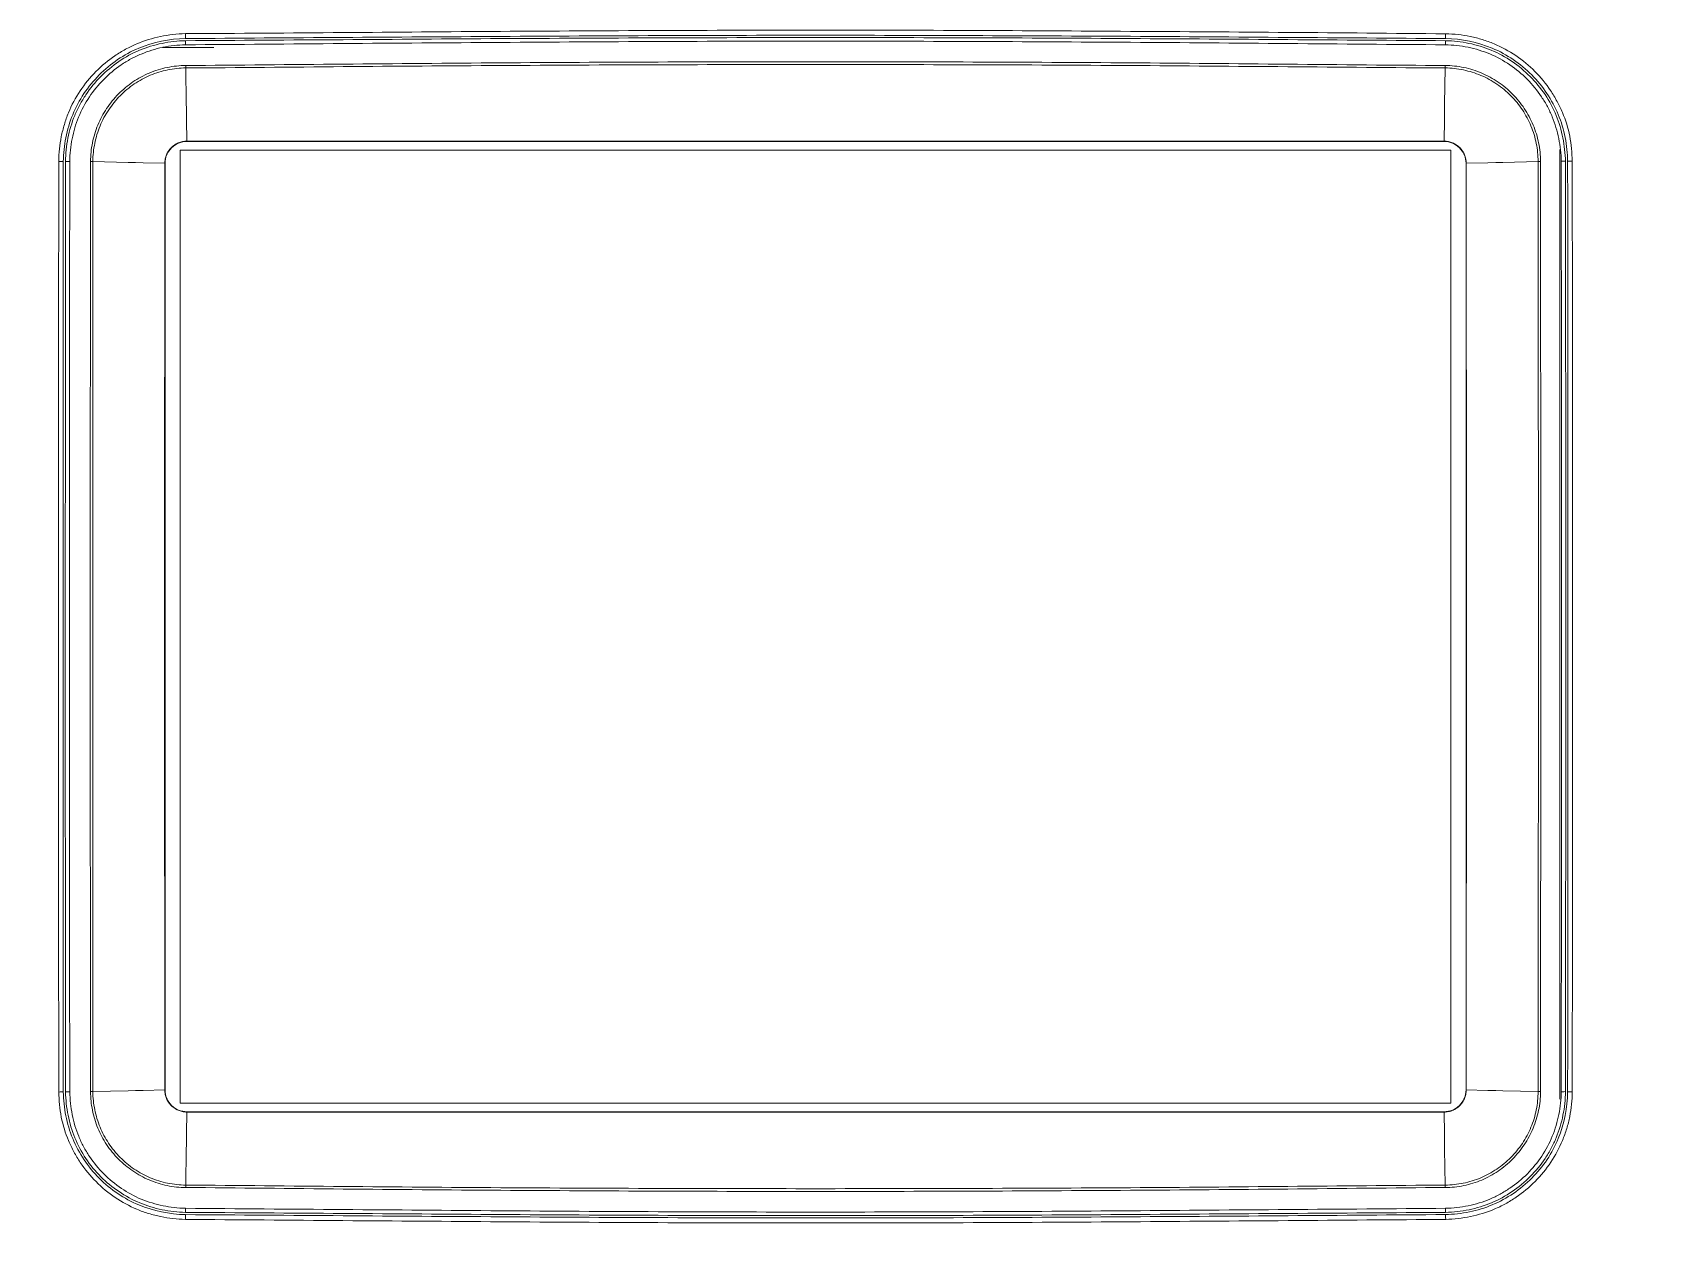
# Model space of a CAD drawing. Header units: millimetres. Extents: x -559267 to 14075, y 0 to 209897.
# Drawn here: x 1981.51 to 2029.46, y 154.78 to 190.32 of the extents above; entities that cross this region are included whole.
import ezdxf

# ---------------------------------------------------------------- set-up
doc = ezdxf.new("R2010")
doc.units = ezdxf.units.MM
doc.set_wipeout_variables(frame=1)
doc.layers.add('Модули', color=7, linetype='Continuous')

# ---------------------------------------------------------------- blocks, each defined once
blk = doc.blocks.new('*U87')
at = {"color": 0, "lineweight": 0}
blk.add_wipeout([(0, 60.75), (210.6, 60.43), (210.6, -60.75), (0, -60.75)], dxfattribs=at)
at = {"layer": 'Модули', "lineweight": 18, "ltscale": 0.1}
for p, q in [((65.34, 35.44), (68.47, 35.44)), ((66.76, 34.18), (66.79, 31.98)), ((143.83, 34.18), (143.8, 31.97)), ((66.79, 31.98), (66.8, 31.72)), ((66.81, 31.03), (66.8, 31.72)), ((143.79, 31.03), (143.8, 31.72)), ((143.8, 31.97), (143.8, 31.72)), ((66.81, 31.03), (66.82, 29.7)), ((143.79, 31.03), (143.77, 29.7)), ((66.42, 29.16), (144.18, 29.16)), ((66.42, -29.16), (66.42, 29.16)), ((66.82, 29.7), (66.83, 29.7)), ((66.83, 29.68), (66.83, 29.7)), ((66.83, 29.68), (143.77, 29.68)), ((143.77, 29.68), (143.77, 29.7)), ((143.77, 29.7), (143.77, 29.7)), ((144.18, 29.16), (144.18, -29.16)), ((150.86, 29.19), (150.86, -28.91)), ((61.07, 28.45), (63.24, 28.4)), ((63.24, 28.4), (63.67, 28.39)), ((63.67, 28.39), (64.15, 28.38)), ((64.15, 28.38), (65.47, 28.35)), ((65.48, 28.35), (65.47, 28.35)), ((65.49, 28.35), (65.48, 28.35)), ((65.49, -28.35), (65.49, 28.35)), ((145.11, 28.35), (145.11, -28.35)), ((145.11, 28.35), (145.12, 28.35)), ((146.45, 28.38), (145.12, 28.35)), ((145.12, 28.35), (145.12, 28.35)), ((146.93, 28.39), (146.45, 28.38)), ((147.36, 28.4), (146.93, 28.39)), ((149.52, 28.45), (147.36, 28.4)), ((63.24, -28.4), (61.07, -28.45)), ((63.67, -28.39), (63.24, -28.4)), ((63.67, -28.39), (64.15, -28.38)), ((65.47, -28.35), (64.15, -28.38)), ((65.47, -28.35), (65.48, -28.35)), ((65.49, -28.35), (65.48, -28.35)), ((145.11, -28.35), (145.12, -28.35)), ((145.12, -28.35), (146.45, -28.38)), ((145.12, -28.35), (145.12, -28.35)), ((146.93, -28.39), (146.45, -28.38)), ((146.93, -28.39), (147.36, -28.4)), ((147.36, -28.4), (149.52, -28.45)), ((144.18, -29.16), (66.42, -29.16)), ((66.82, -29.7), (66.8, -31.03)), ((66.83, -29.7), (66.82, -29.7)), ((66.83, -29.68), (66.83, -29.7)), ((143.77, -29.68), (66.83, -29.68)), ((143.77, -29.68), (143.77, -29.7)), ((143.77, -29.7), (143.79, -31.03)), ((143.77, -29.7), (143.77, -29.7)), ((66.8, -31.03), (66.8, -31.7)), ((143.8, -31.69), (143.79, -31.03)), ((66.79, -31.97), (66.76, -34.17)), ((66.8, -31.7), (66.79, -31.97)), ((143.8, -31.69), (143.8, -31.97)), ((143.8, -31.97), (143.84, -34.17))]:
    blk.add_line(p, q, dxfattribs=at)
for points, knots in [([(58.98, 28.47), (58.99, 28.98), (59.04, 29.48), (59.19, 30.23), (59.25, 30.47), (59.4, 30.96), (59.48, 31.2), (59.77, 31.91), (60.01, 32.35), (60.57, 33.2), (60.9, 33.6), (61.61, 34.32), (62, 34.64), (62.63, 35.07), (62.85, 35.2), (63.3, 35.45), (63.52, 35.56), (64.22, 35.85), (64.71, 36), (65.71, 36.21), (66.22, 36.26), (66.73, 36.28)], [0, 0, 0, 0, 0.125, 0.125, 0.1875, 0.1875, 0.25, 0.25, 0.375, 0.375, 0.5, 0.5, 0.625, 0.625, 0.6875, 0.6875, 0.75, 0.75, 0.875, 0.875, 1, 1, 1, 1]), ([(66.73, 36.28), (69.94, 36.3), (73.16, 36.32), (79.58, 36.37), (82.8, 36.4), (92.44, 36.46), (98.87, 36.49), (111.72, 36.5), (118.15, 36.46), (127.79, 36.4), (131.01, 36.38), (137.44, 36.33), (140.65, 36.3), (143.86, 36.27)], [0, 0, 0, 0, 0.125, 0.125, 0.25, 0.25, 0.5, 0.5, 0.75, 0.75, 0.875, 0.875, 1, 1, 1, 1]), ([(66.73, 36.28), (66.73, 36.27), (66.73, 36.23), (66.73, 36.13), (66.74, 36.05), (66.74, 35.98)], [0, 0, 0, 0, 0.5, 0.5, 1, 1, 1, 1]), ([(143.86, 35.98), (140.64, 36), (137.43, 36.03), (131, 36.07), (127.79, 36.1), (118.15, 36.15), (111.72, 36.18), (98.87, 36.18), (92.44, 36.15), (82.8, 36.09), (79.59, 36.07), (73.16, 36.03), (69.95, 36), (66.74, 35.98)], [0, 0, 0, 0, 0.125, 0.125, 0.25, 0.25, 0.5, 0.5, 0.75, 0.75, 0.875, 0.875, 1, 1, 1, 1]), ([(143.86, 36.27), (144.38, 36.26), (144.88, 36.21), (145.62, 36.05), (145.87, 35.99), (146.35, 35.84), (146.59, 35.76), (147.3, 35.46), (147.74, 35.22), (148.58, 34.65), (148.97, 34.32), (149.69, 33.61), (150.01, 33.22), (150.43, 32.58), (150.56, 32.36), (150.81, 31.91), (150.91, 31.69), (151.21, 30.99), (151.36, 30.51), (151.56, 29.5), (151.6, 28.99), (151.61, 28.48)], [0, 0, 0, 0, 0.125, 0.125, 0.1875, 0.1875, 0.25, 0.25, 0.375, 0.375, 0.5, 0.5, 0.625, 0.625, 0.6875, 0.6875, 0.75, 0.75, 0.875, 0.875, 1, 1, 1, 1]), ([(143.86, 36.27), (143.86, 36.27), (143.86, 36.23), (143.86, 36.13), (143.86, 36.05), (143.86, 35.98)], [0, 0, 0, 0, 0.5, 0.5, 1, 1, 1, 1]), ([(66.74, 35.98), (65.76, 35.96), (64.78, 35.77), (62.97, 35.01), (62.15, 34.45), (60.76, 33.05), (60.21, 32.22), (59.65, 30.87), (59.51, 30.39), (59.32, 29.43), (59.27, 28.95), (59.26, 28.46)], [0, 0, 0, 0, 0.25, 0.25, 0.5, 0.5, 0.75, 0.75, 0.875, 0.875, 1, 1, 1, 1]), ([(59.4, 28.45), (59.4, 28.94), (59.45, 29.42), (59.64, 30.37), (59.78, 30.83), (60.05, 31.49), (60.15, 31.71), (60.38, 32.13), (60.51, 32.34), (60.91, 32.94), (61.21, 33.31), (61.89, 33.99), (62.26, 34.3), (63.06, 34.85), (63.49, 35.08), (64.37, 35.45), (64.83, 35.59), (65.78, 35.78), (66.26, 35.84), (66.74, 35.85)], [0, 0, 0, 0, 0.125, 0.125, 0.25, 0.25, 0.3125, 0.3125, 0.375, 0.375, 0.5, 0.5, 0.625, 0.625, 0.75, 0.75, 0.875, 0.875, 1, 1, 1, 1]), ([(59.66, 28.46), (59.66, 28.93), (59.71, 29.39), (59.85, 30.07), (59.9, 30.3), (60.03, 30.74), (60.11, 30.96), (60.38, 31.61), (60.6, 32.02), (61.11, 32.79), (61.41, 33.15), (62.06, 33.81), (62.41, 34.11), (62.99, 34.5), (63.19, 34.62), (63.6, 34.84), (63.81, 34.94), (64.45, 35.21), (64.89, 35.35), (65.81, 35.54), (66.27, 35.59), (66.74, 35.6)], [0, 0, 0, 0, 0.125, 0.125, 0.1875, 0.1875, 0.25, 0.25, 0.375, 0.375, 0.5, 0.5, 0.625, 0.625, 0.6875, 0.6875, 0.75, 0.75, 0.875, 0.875, 1, 1, 1, 1]), ([(66.74, 35.85), (69.95, 35.87), (73.17, 35.89), (79.59, 35.93), (82.8, 35.96), (92.44, 36.01), (98.87, 36.04), (111.72, 36.04), (118.15, 36.02), (127.79, 35.96), (131, 35.94), (137.43, 35.89), (140.64, 35.87), (143.85, 35.85)], [0, 0, 0, 0, 0.125, 0.125, 0.25, 0.25, 0.5, 0.5, 0.75, 0.75, 0.875, 0.875, 1, 1, 1, 1]), ([(66.74, 35.6), (66.74, 35.6), (66.74, 35.63), (66.74, 35.72), (66.74, 35.78), (66.74, 35.85)], [0, 0, 0, 0, 0.5, 0.5, 1, 1, 1, 1]), ([(66.74, 35.6), (69.95, 35.62), (73.16, 35.65), (79.59, 35.7), (82.8, 35.72), (92.44, 35.79), (98.87, 35.82), (111.72, 35.82), (118.15, 35.79), (127.79, 35.73), (131, 35.7), (137.43, 35.65), (140.64, 35.62), (143.85, 35.6)], [0, 0, 0, 0, 0.125, 0.125, 0.25, 0.25, 0.5, 0.5, 0.75, 0.75, 0.875, 0.875, 1, 1, 1, 1]), ([(143.85, 35.85), (144.34, 35.84), (144.82, 35.78), (145.76, 35.59), (146.22, 35.45), (147.1, 35.08), (147.53, 34.85), (148.33, 34.31), (148.69, 34), (149.37, 33.32), (149.68, 32.95), (150.22, 32.15), (150.45, 31.72), (150.81, 30.84), (150.95, 30.37), (151.13, 29.43), (151.18, 28.95), (151.2, 28.47)], [0, 0, 0, 0, 0.125, 0.125, 0.25, 0.25, 0.375, 0.375, 0.5, 0.5, 0.625, 0.625, 0.75, 0.75, 0.875, 0.875, 1, 1, 1, 1]), ([(143.85, 35.6), (143.85, 35.6), (143.85, 35.63), (143.85, 35.72), (143.85, 35.78), (143.85, 35.85)], [0, 0, 0, 0, 0.5, 0.5, 1, 1, 1, 1]), ([(143.85, 35.6), (144.32, 35.59), (144.78, 35.54), (145.46, 35.4), (145.69, 35.34), (146.13, 35.2), (146.35, 35.13), (147, 34.86), (147.4, 34.63), (148.17, 34.12), (148.53, 33.82), (149.18, 33.16), (149.48, 32.8), (149.86, 32.22), (149.99, 32.02), (150.2, 31.61), (150.3, 31.4), (150.56, 30.76), (150.69, 30.32), (150.88, 29.4), (150.93, 28.94), (150.94, 28.47)], [0, 0, 0, 0, 0.125, 0.125, 0.1875, 0.1875, 0.25, 0.25, 0.375, 0.375, 0.5, 0.5, 0.625, 0.625, 0.6875, 0.6875, 0.75, 0.75, 0.875, 0.875, 1, 1, 1, 1]), ([(151.33, 28.47), (151.32, 28.96), (151.28, 29.44), (151.09, 30.41), (150.94, 30.88), (150.38, 32.23), (149.83, 33.06), (148.44, 34.45), (147.62, 35.01), (145.81, 35.77), (144.84, 35.96), (143.86, 35.98)], [0, 0, 0, 0, 0.125, 0.125, 0.25, 0.25, 0.5, 0.5, 0.75, 0.75, 1, 1, 1, 1]), ([(60.93, 28.45), (60.93, 28.84), (60.97, 29.22), (61.12, 29.97), (61.23, 30.34), (61.52, 31.04), (61.7, 31.38), (62.13, 32.02), (62.37, 32.32), (62.91, 32.86), (63.21, 33.11), (63.84, 33.54), (64.17, 33.72), (64.88, 34.02), (65.25, 34.13), (66, 34.29), (66.37, 34.33), (66.76, 34.33)], [0, 0, 0, 0, 0.125, 0.125, 0.25, 0.25, 0.375, 0.375, 0.5, 0.5, 0.625, 0.625, 0.75, 0.75, 0.875, 0.875, 1, 1, 1, 1]), ([(66.76, 34.18), (66.58, 34.18), (66.39, 34.17), (66.02, 34.13), (65.83, 34.1), (65.29, 33.99), (64.93, 33.88), (64.24, 33.58), (63.91, 33.41), (63.3, 32.99), (63, 32.75), (62.48, 32.22), (62.25, 31.93), (61.83, 31.31), (61.65, 30.98), (61.37, 30.29), (61.26, 29.94), (61.15, 29.38), (61.12, 29.2), (61.08, 28.83), (61.07, 28.64), (61.07, 28.45)], [0, 0, 0, 0, 0.0625, 0.0625, 0.125, 0.125, 0.25, 0.25, 0.375, 0.375, 0.5, 0.5, 0.625, 0.625, 0.75, 0.75, 0.875, 0.875, 0.9375, 0.9375, 1, 1, 1, 1]), ([(66.76, 34.33), (69.97, 34.35), (73.18, 34.39), (79.61, 34.44), (82.82, 34.47), (92.45, 34.54), (98.87, 34.56), (111.72, 34.56), (118.15, 34.54), (127.78, 34.47), (130.99, 34.44), (137.41, 34.38), (140.63, 34.35), (143.84, 34.33)], [0, 0, 0, 0, 0.125, 0.125, 0.25, 0.25, 0.5, 0.5, 0.75, 0.75, 0.875, 0.875, 1, 1, 1, 1]), ([(143.83, 34.18), (140.62, 34.2), (137.41, 34.23), (130.99, 34.28), (127.78, 34.31), (118.14, 34.37), (111.72, 34.39), (98.88, 34.39), (92.45, 34.37), (82.82, 34.31), (79.61, 34.29), (73.18, 34.23), (69.97, 34.2), (66.76, 34.18)], [0, 0, 0, 0, 0.125, 0.125, 0.25, 0.25, 0.5, 0.5, 0.75, 0.75, 0.875, 0.875, 1, 1, 1, 1]), ([(149.52, 28.45), (149.52, 28.64), (149.51, 28.83), (149.48, 29.2), (149.45, 29.38), (149.34, 29.92), (149.23, 30.29), (148.94, 30.98), (148.77, 31.3), (148.36, 31.92), (148.12, 32.22), (147.59, 32.74), (147.31, 32.98), (146.69, 33.4), (146.36, 33.58), (145.68, 33.87), (145.32, 33.98), (144.77, 34.1), (144.58, 34.13), (144.21, 34.17), (144.02, 34.18), (143.83, 34.18)], [0, 0, 0, 0, 0.0625, 0.0625, 0.125, 0.125, 0.25, 0.25, 0.375, 0.375, 0.5, 0.5, 0.625, 0.625, 0.75, 0.75, 0.875, 0.875, 0.9375, 0.9375, 1, 1, 1, 1]), ([(143.84, 34.33), (144.22, 34.33), (144.6, 34.29), (145.36, 34.13), (145.72, 34.01), (146.42, 33.71), (146.76, 33.53), (147.4, 33.1), (147.69, 32.86), (148.23, 32.31), (148.47, 32.01), (148.89, 31.38), (149.07, 31.04), (149.37, 30.33), (149.48, 29.96), (149.63, 29.22), (149.67, 28.84), (149.67, 28.45)], [0, 0, 0, 0, 0.125, 0.125, 0.25, 0.25, 0.375, 0.375, 0.5, 0.5, 0.625, 0.625, 0.75, 0.75, 0.875, 0.875, 1, 1, 1, 1]), ([(66.82, 29.7), (66.78, 29.7), (66.7, 29.7), (66.57, 29.68), (66.44, 29.65), (66.27, 29.59), (66.07, 29.48), (65.86, 29.31), (65.69, 29.1), (65.57, 28.87), (65.49, 28.61), (65.48, 28.44), (65.47, 28.35)], [0, 0, 0, 0, 0.058053, 0.119138, 0.183264, 0.250443, 0.367994, 0.499859, 0.626609, 0.752208, 0.876668, 1, 1, 1, 1]), ([(65.49, 28.35), (65.49, 28.52), (65.52, 28.7), (65.66, 29.02), (65.76, 29.17), (66.01, 29.42), (66.15, 29.51), (66.48, 29.65), (66.65, 29.68), (66.83, 29.68)], [5.497939, 5.497939, 5.497939, 5.497939, 5.890562, 5.890562, 6.283185, 6.283185, 6.675808, 6.675808, 7.068431, 7.068431, 7.068431, 7.068431]), ([(65.58, 28.86), (65.6, 28.9), (65.64, 28.98), (65.7, 29.1), (65.78, 29.2), (65.84, 29.27), (65.87, 29.3)], [0, 0, 0, 0, 0.252448, 0.503263, 0.752447, 1, 1, 1, 1]), ([(65.87, 29.3), (65.91, 29.33), (65.97, 29.39), (66.08, 29.47), (66.19, 29.54), (66.27, 29.57), (66.31, 29.59)], [0, 0, 0, 0, 0.247553, 0.496737, 0.747552, 1, 1, 1, 1]), ([(143.77, 29.7), (143.01, 29.7), (141.4, 29.7), (139.04, 29.7), (136.6, 29.7), (131.79, 29.7), (124.54, 29.7), (114.92, 29.7), (105.3, 29.7), (95.68, 29.7), (86.06, 29.7), (78.37, 29.7), (72.91, 29.7), (70.17, 29.7), (68.25, 29.7), (67.29, 29.7), (66.82, 29.7)], [0, 0, 0, 0, 0.029913, 0.062503, 0.092278, 0.125002, 0.250001, 0.375002, 0.500002, 0.625, 0.749998, 0.874995, 0.924995, 0.962496, 0.981936, 1, 1, 1, 1]), ([(145.12, 28.35), (145.12, 28.39), (145.12, 28.48), (145.1, 28.61), (145.07, 28.74), (145.02, 28.86), (144.97, 28.98), (144.9, 29.1), (144.82, 29.21), (144.7, 29.34), (144.52, 29.48), (144.28, 29.61), (144.03, 29.69), (143.86, 29.7), (143.77, 29.7)], [0, 0, 0, 0, 0.061642, 0.123563, 0.185765, 0.248251, 0.311021, 0.374077, 0.43742, 0.501052, 0.632738, 0.750506, 0.881622, 1, 1, 1, 1]), ([(143.77, 29.68), (143.94, 29.68), (144.12, 29.65), (144.44, 29.51), (144.59, 29.42), (144.84, 29.17), (144.94, 29.02), (145.07, 28.7), (145.11, 28.52), (145.11, 28.35)], [5.497939, 5.497939, 5.497939, 5.497939, 5.890562, 5.890562, 6.283185, 6.283185, 6.675808, 6.675808, 7.068431, 7.068431, 7.068431, 7.068431]), ([(58.98, -28.48), (58.98, -26.11), (58.98, -23.74), (58.97, -18.99), (58.97, -16.62), (58.97, -9.5), (58.97, -4.76), (58.97, 4.74), (58.97, 9.49), (58.97, 16.61), (58.97, 18.98), (58.98, 23.72), (58.98, 26.1), (58.98, 28.47)], [0, 0, 0, 0, 0.125, 0.125, 0.25, 0.25, 0.5, 0.5, 0.75, 0.75, 0.875, 0.875, 1, 1, 1, 1]), ([(58.98, 28.47), (58.98, 28.47), (59.02, 28.46), (59.12, 28.46), (59.19, 28.46), (59.26, 28.46)], [0, 0, 0, 0, 0.5, 0.5, 1, 1, 1, 1]), ([(59.26, 28.46), (59.26, 26.08), (59.26, 23.71), (59.25, 18.97), (59.25, 16.6), (59.25, 9.48), (59.25, 4.74), (59.25, -4.75), (59.25, -9.49), (59.25, -16.61), (59.25, -18.98), (59.26, -23.73), (59.26, -26.1), (59.26, -28.47)], [0, 0, 0, 0, 0.125, 0.125, 0.25, 0.25, 0.5, 0.5, 0.75, 0.75, 0.875, 0.875, 1, 1, 1, 1]), ([(59.4, -28.47), (59.39, -26.1), (59.39, -23.72), (59.39, -18.98), (59.39, -16.61), (59.38, -9.5), (59.38, -4.75), (59.38, 4.74), (59.39, 9.48), (59.39, 16.6), (59.39, 18.97), (59.39, 23.71), (59.39, 26.08), (59.4, 28.45)], [0, 0, 0, 0, 0.125, 0.125, 0.25, 0.25, 0.5, 0.5, 0.75, 0.75, 0.875, 0.875, 1, 1, 1, 1]), ([(59.66, 28.46), (59.66, 28.46), (59.63, 28.46), (59.53, 28.45), (59.47, 28.45), (59.4, 28.45)], [0, 0, 0, 0, 0.5, 0.5, 1, 1, 1, 1]), ([(59.66, -28.47), (59.65, -26.1), (59.65, -23.73), (59.65, -18.99), (59.65, -16.61), (59.64, -9.5), (59.64, -4.75), (59.64, 4.74), (59.64, 9.49), (59.65, 16.6), (59.65, 18.98), (59.65, 23.72), (59.65, 26.09), (59.66, 28.46)], [0, 0, 0, 0, 0.125, 0.125, 0.25, 0.25, 0.5, 0.5, 0.75, 0.75, 0.875, 0.875, 1, 1, 1, 1]), ([(60.93, -28.45), (60.93, -23.71), (60.92, -18.97), (60.91, -9.49), (60.91, -4.74), (60.91, 4.74), (60.91, 9.49), (60.92, 18.97), (60.93, 23.71), (60.93, 28.45)], [0, 0, 0, 0, 0.25, 0.25, 0.5, 0.5, 0.75, 0.75, 1, 1, 1, 1]), ([(61.07, 28.45), (61.07, 23.71), (61.06, 18.97), (61.06, 9.49), (61.06, 4.74), (61.06, -4.74), (61.06, -9.49), (61.06, -18.97), (61.07, -23.71), (61.07, -28.45)], [0, 0, 0, 0, 0.25, 0.25, 0.5, 0.5, 0.75, 0.75, 1, 1, 1, 1]), ([(65.47, 28.35), (65.47, 27.78), (65.47, 26.59), (65.47, 24.23), (65.47, 20.08), (65.46, 11.81), (65.46, 0), (65.46, -11.81), (65.47, -20.08), (65.47, -24.23), (65.47, -26.6), (65.47, -27.78), (65.47, -28.35)], [0, 0, 0, 0, 0.030511, 0.062526, 0.125043, 0.25005, 0.5, 0.749949, 0.874957, 0.937474, 0.969665, 1, 1, 1, 1]), ([(65.48, 28.35), (65.48, 28.39), (65.48, 28.48), (65.5, 28.61), (65.53, 28.74), (65.57, 28.82), (65.58, 28.86)], [0, 0, 0, 0, 0.258217, 0.510956, 0.758216, 1, 1, 1, 1]), ([(145.12, -28.35), (145.12, -27.78), (145.13, -26.6), (145.13, -24.23), (145.13, -20.08), (145.13, -11.81), (145.14, 0), (145.13, 11.81), (145.13, 20.08), (145.13, 24.23), (145.13, 26.59), (145.12, 27.77), (145.12, 28.35)], [0, 0, 0, 0, 0.030434, 0.062526, 0.125043, 0.250051, 0.5, 0.74995, 0.874957, 0.937474, 0.969279, 1, 1, 1, 1]), ([(149.52, -28.45), (149.53, -23.71), (149.53, -18.97), (149.54, -9.49), (149.54, -4.74), (149.54, 4.74), (149.54, 9.49), (149.53, 18.97), (149.53, 23.71), (149.52, 28.45)], [0, 0, 0, 0, 0.25, 0.25, 0.5, 0.5, 0.75, 0.75, 1, 1, 1, 1]), ([(149.67, 28.45), (149.67, 23.71), (149.68, 18.97), (149.68, 9.49), (149.68, 4.74), (149.68, -4.74), (149.68, -9.49), (149.68, -18.97), (149.67, -23.71), (149.67, -28.45)], [0, 0, 0, 0, 0.25, 0.25, 0.5, 0.5, 0.75, 0.75, 1, 1, 1, 1]), ([(150.94, 28.47), (150.94, 23.73), (150.95, 18.99), (150.95, 9.5), (150.95, 4.75), (150.95, -4.74), (150.95, -9.49), (150.95, -18.98), (150.94, -23.72), (150.94, -28.46)], [0, 0, 0, 0, 0.25, 0.25, 0.5, 0.5, 0.75, 0.75, 1, 1, 1, 1]), ([(150.94, 28.47), (150.94, 28.47), (150.97, 28.47), (151.06, 28.47), (151.13, 28.47), (151.2, 28.47)], [0, 0, 0, 0, 0.5, 0.5, 1, 1, 1, 1]), ([(151.2, 28.47), (151.2, 23.72), (151.21, 18.98), (151.21, 9.49), (151.21, 4.75), (151.21, -4.74), (151.21, -9.48), (151.21, -18.97), (151.2, -23.71), (151.2, -28.45)], [0, 0, 0, 0, 0.25, 0.25, 0.5, 0.5, 0.75, 0.75, 1, 1, 1, 1]), ([(151.61, 28.48), (151.61, 28.48), (151.58, 28.48), (151.48, 28.47), (151.4, 28.47), (151.33, 28.47)], [0, 0, 0, 0, 0.5, 0.5, 1, 1, 1, 1]), ([(151.33, -28.46), (151.34, -23.71), (151.34, -18.97), (151.35, -9.48), (151.35, -4.74), (151.35, 4.75), (151.35, 9.49), (151.34, 18.98), (151.34, 23.73), (151.33, 28.47)], [0, 0, 0, 0, 0.25, 0.25, 0.5, 0.5, 0.75, 0.75, 1, 1, 1, 1]), ([(151.61, 28.48), (151.62, 23.74), (151.62, 18.99), (151.63, 9.5), (151.63, 4.76), (151.63, -4.74), (151.63, -9.49), (151.62, -18.98), (151.62, -23.72), (151.61, -28.47)], [0, 0, 0, 0, 0.25, 0.25, 0.5, 0.5, 0.75, 0.75, 1, 1, 1, 1]), ([(58.98, -28.48), (58.98, -28.48), (59.02, -28.48), (59.12, -28.47), (59.19, -28.47), (59.26, -28.47)], [0, 0, 0, 0, 0.5, 0.5, 1, 1, 1, 1]), ([(66.73, -36.27), (66.22, -36.26), (65.72, -36.2), (64.98, -36.05), (64.73, -35.98), (64.25, -35.84), (64, -35.75), (63.3, -35.45), (62.86, -35.21), (62.02, -34.65), (61.62, -34.32), (60.91, -33.6), (60.59, -33.21), (60.16, -32.58), (60.03, -32.36), (59.79, -31.91), (59.68, -31.68), (59.39, -30.99), (59.24, -30.51), (59.04, -29.5), (59, -28.99), (58.98, -28.48)], [0, 0, 0, 0, 0.125, 0.125, 0.1875, 0.1875, 0.25, 0.25, 0.375, 0.375, 0.5, 0.5, 0.625, 0.625, 0.6875, 0.6875, 0.75, 0.75, 0.875, 0.875, 1, 1, 1, 1]), ([(59.26, -28.47), (59.28, -28.96), (59.32, -29.44), (59.51, -30.41), (59.65, -30.87), (60.22, -32.23), (60.77, -33.06), (62.15, -34.45), (62.98, -35.01), (64.78, -35.76), (65.76, -35.95), (66.74, -35.98)], [0, 0, 0, 0, 0.125, 0.125, 0.25, 0.25, 0.5, 0.5, 0.75, 0.75, 1, 1, 1, 1]), ([(66.74, -35.84), (66.26, -35.83), (65.78, -35.78), (64.83, -35.58), (64.38, -35.44), (63.49, -35.07), (63.07, -34.84), (62.27, -34.3), (61.9, -34), (61.22, -33.32), (60.91, -32.95), (60.38, -32.14), (60.15, -31.72), (59.79, -30.84), (59.65, -30.37), (59.46, -29.43), (59.41, -28.95), (59.4, -28.47)], [0, 0, 0, 0, 0.125, 0.125, 0.25, 0.25, 0.375, 0.375, 0.5, 0.5, 0.625, 0.625, 0.75, 0.75, 0.875, 0.875, 1, 1, 1, 1]), ([(59.66, -28.47), (59.66, -28.47), (59.63, -28.47), (59.53, -28.47), (59.47, -28.47), (59.4, -28.47)], [0, 0, 0, 0, 0.5, 0.5, 1, 1, 1, 1]), ([(66.74, -35.59), (66.27, -35.58), (65.81, -35.53), (65.14, -35.39), (64.91, -35.33), (64.47, -35.2), (64.25, -35.12), (63.6, -34.85), (63.2, -34.63), (62.43, -34.11), (62.07, -33.81), (61.42, -33.16), (61.12, -32.8), (60.73, -32.22), (60.61, -32.02), (60.39, -31.61), (60.29, -31.4), (60.03, -30.76), (59.9, -30.32), (59.72, -29.4), (59.67, -28.94), (59.66, -28.47)], [0, 0, 0, 0, 0.125, 0.125, 0.1875, 0.1875, 0.25, 0.25, 0.375, 0.375, 0.5, 0.5, 0.625, 0.625, 0.6875, 0.6875, 0.75, 0.75, 0.875, 0.875, 1, 1, 1, 1]), ([(66.76, -34.32), (66.37, -34.32), (65.99, -34.28), (65.24, -34.12), (64.87, -34), (64.17, -33.71), (63.84, -33.52), (63.2, -33.09), (62.91, -32.85), (62.37, -32.31), (62.12, -32.01), (61.7, -31.37), (61.52, -31.04), (61.23, -30.33), (61.12, -29.96), (60.97, -29.22), (60.93, -28.84), (60.93, -28.45)], [0, 0, 0, 0, 0.125, 0.125, 0.25, 0.25, 0.375, 0.375, 0.5, 0.5, 0.625, 0.625, 0.75, 0.75, 0.875, 0.875, 1, 1, 1, 1]), ([(61.07, -28.45), (61.07, -28.64), (61.08, -28.83), (61.12, -29.19), (61.15, -29.38), (61.26, -29.92), (61.37, -30.28), (61.65, -30.97), (61.83, -31.3), (62.24, -31.92), (62.48, -32.21), (63, -32.74), (63.29, -32.98), (63.91, -33.4), (64.24, -33.58), (64.92, -33.86), (65.28, -33.98), (65.83, -34.09), (66.01, -34.12), (66.39, -34.16), (66.58, -34.17), (66.76, -34.17)], [0, 0, 0, 0, 0.0625, 0.0625, 0.125, 0.125, 0.25, 0.25, 0.375, 0.375, 0.5, 0.5, 0.625, 0.625, 0.75, 0.75, 0.875, 0.875, 0.9375, 0.9375, 1, 1, 1, 1]), ([(65.47, -28.35), (65.47, -28.4), (65.48, -28.49), (65.5, -28.62), (65.53, -28.75), (65.59, -28.91), (65.69, -29.11), (65.87, -29.32), (66.09, -29.5), (66.34, -29.62), (66.59, -29.69), (66.75, -29.7), (66.82, -29.7)], [0, 0, 0, 0, 0.06417, 0.127434, 0.189793, 0.251251, 0.375037, 0.500899, 0.643512, 0.774215, 0.893033, 1, 1, 1, 1]), ([(66.83, -29.68), (66.65, -29.68), (66.48, -29.65), (66.15, -29.51), (66.01, -29.42), (65.76, -29.17), (65.66, -29.02), (65.52, -28.7), (65.49, -28.52), (65.49, -28.35)], [5.497939, 5.497939, 5.497939, 5.497939, 5.890562, 5.890562, 6.283185, 6.283185, 6.675808, 6.675808, 7.068431, 7.068431, 7.068431, 7.068431]), ([(65.87, -29.3), (65.84, -29.27), (65.78, -29.2), (65.7, -29.1), (65.64, -28.98), (65.6, -28.9), (65.58, -28.86)], [0, 0, 0, 0, 0.247553, 0.496737, 0.747552, 1, 1, 1, 1]), ([(143.77, -29.7), (143.82, -29.7), (143.9, -29.7), (144.04, -29.68), (144.18, -29.64), (144.32, -29.59), (144.46, -29.52), (144.6, -29.42), (144.75, -29.29), (144.9, -29.1), (145.03, -28.87), (145.11, -28.62), (145.12, -28.44), (145.12, -28.35)], [0, 0, 0, 0, 0.059664, 0.123235, 0.190722, 0.262135, 0.337479, 0.416762, 0.499986, 0.625706, 0.749684, 0.873082, 1, 1, 1, 1]), ([(145.11, -28.35), (145.11, -28.52), (145.07, -28.7), (144.94, -29.02), (144.84, -29.17), (144.59, -29.42), (144.44, -29.51), (144.12, -29.65), (143.94, -29.68), (143.77, -29.68)], [5.497939, 5.497939, 5.497939, 5.497939, 5.890562, 5.890562, 6.283185, 6.283185, 6.675808, 6.675808, 7.068431, 7.068431, 7.068431, 7.068431]), ([(149.67, -28.45), (149.67, -28.84), (149.63, -29.22), (149.48, -29.97), (149.36, -30.34), (149.07, -31.04), (148.89, -31.38), (148.46, -32.02), (148.22, -32.31), (147.69, -32.85), (147.39, -33.1), (146.75, -33.53), (146.42, -33.71), (145.72, -34.01), (145.35, -34.12), (144.6, -34.28), (144.22, -34.32), (143.84, -34.32)], [0, 0, 0, 0, 0.125, 0.125, 0.25, 0.25, 0.375, 0.375, 0.5, 0.5, 0.625, 0.625, 0.75, 0.75, 0.875, 0.875, 1, 1, 1, 1]), ([(143.84, -34.17), (144.02, -34.17), (144.21, -34.16), (144.58, -34.12), (144.76, -34.09), (145.31, -33.98), (145.67, -33.87), (146.35, -33.58), (146.68, -33.4), (147.3, -32.98), (147.59, -32.74), (148.11, -32.22), (148.35, -31.93), (148.77, -31.31), (148.94, -30.98), (149.23, -30.29), (149.34, -29.93), (149.45, -29.38), (149.48, -29.2), (149.51, -28.83), (149.52, -28.64), (149.52, -28.45)], [0, 0, 0, 0, 0.0625, 0.0625, 0.125, 0.125, 0.25, 0.25, 0.375, 0.375, 0.5, 0.5, 0.625, 0.625, 0.75, 0.75, 0.875, 0.875, 0.9375, 0.9375, 1, 1, 1, 1]), ([(151.2, -28.45), (151.19, -28.94), (151.14, -29.42), (150.95, -30.37), (150.81, -30.83), (150.54, -31.49), (150.44, -31.7), (150.21, -32.13), (150.09, -32.34), (149.69, -32.94), (149.38, -33.31), (148.71, -33.99), (148.33, -34.3), (147.53, -34.84), (147.11, -35.07), (146.23, -35.44), (145.77, -35.58), (144.82, -35.77), (144.34, -35.83), (143.86, -35.84)], [0, 0, 0, 0, 0.125, 0.125, 0.25, 0.25, 0.3125, 0.3125, 0.375, 0.375, 0.5, 0.5, 0.625, 0.625, 0.75, 0.75, 0.875, 0.875, 1, 1, 1, 1]), ([(150.94, -28.46), (150.93, -28.93), (150.88, -29.39), (150.75, -30.07), (150.69, -30.29), (150.56, -30.74), (150.48, -30.96), (150.22, -31.61), (150, -32.01), (149.49, -32.78), (149.19, -33.15), (148.54, -33.8), (148.18, -34.1), (147.6, -34.49), (147.4, -34.61), (146.99, -34.84), (146.79, -34.94), (146.15, -35.2), (145.71, -35.34), (144.79, -35.53), (144.33, -35.58), (143.86, -35.59)], [0, 0, 0, 0, 0.125, 0.125, 0.1875, 0.1875, 0.25, 0.25, 0.375, 0.375, 0.5, 0.5, 0.625, 0.625, 0.6875, 0.6875, 0.75, 0.75, 0.875, 0.875, 1, 1, 1, 1]), ([(143.86, -35.97), (144.35, -35.96), (144.84, -35.91), (145.8, -35.71), (146.27, -35.57), (147.62, -35), (148.45, -34.44), (149.83, -33.05), (150.39, -32.22), (151.13, -30.41), (151.32, -29.44), (151.33, -28.46)], [0, 0, 0, 0, 0.125, 0.125, 0.25, 0.25, 0.5, 0.5, 0.75, 0.75, 1, 1, 1, 1]), ([(151.61, -28.47), (151.61, -28.98), (151.55, -29.48), (151.41, -30.23), (151.35, -30.47), (151.2, -30.96), (151.11, -31.2), (150.82, -31.91), (150.59, -32.35), (150.02, -33.19), (149.7, -33.59), (148.98, -34.31), (148.6, -34.63), (147.96, -35.06), (147.75, -35.19), (147.3, -35.44), (147.07, -35.55), (146.37, -35.84), (145.89, -35.99), (144.89, -36.19), (144.38, -36.25), (143.87, -36.27)], [0, 0, 0, 0, 0.125, 0.125, 0.1875, 0.1875, 0.25, 0.25, 0.375, 0.375, 0.5, 0.5, 0.625, 0.625, 0.6875, 0.6875, 0.75, 0.75, 0.875, 0.875, 1, 1, 1, 1]), ([(145.02, -28.86), (145, -28.9), (144.96, -28.98), (144.89, -29.1), (144.81, -29.2), (144.75, -29.27), (144.72, -29.3)], [0, 0, 0, 0, 0.252448, 0.503263, 0.752447, 1, 1, 1, 1]), ([(145.12, -28.35), (145.12, -28.39), (145.11, -28.48), (145.09, -28.61), (145.06, -28.74), (145.03, -28.82), (145.02, -28.86)], [0, 0, 0, 0, 0.258217, 0.510956, 0.758216, 1, 1, 1, 1]), ([(150.94, -28.46), (150.94, -28.46), (150.97, -28.46), (151.06, -28.46), (151.13, -28.45), (151.2, -28.45)], [0, 0, 0, 0, 0.5, 0.5, 1, 1, 1, 1]), ([(151.61, -28.47), (151.61, -28.47), (151.58, -28.46), (151.48, -28.46), (151.4, -28.46), (151.33, -28.46)], [0, 0, 0, 0, 0.5, 0.5, 1, 1, 1, 1]), ([(66.31, -29.59), (66.27, -29.57), (66.19, -29.54), (66.08, -29.47), (65.97, -29.39), (65.91, -29.33), (65.87, -29.3)], [0, 0, 0, 0, 0.252448, 0.503263, 0.752447, 1, 1, 1, 1]), ([(66.83, -29.7), (66.78, -29.69), (66.69, -29.69), (66.56, -29.67), (66.43, -29.64), (66.35, -29.61), (66.31, -29.59)], [0, 0, 0, 0, 0.258217, 0.510956, 0.758216, 1, 1, 1, 1]), ([(66.82, -29.7), (67.26, -29.7), (68.18, -29.7), (70.01, -29.7), (72.78, -29.7), (78.27, -29.7), (86.06, -29.7), (95.68, -29.7), (105.3, -29.7), (114.92, -29.7), (124.54, -29.7), (131.79, -29.7), (136.6, -29.7), (139.04, -29.7), (141.4, -29.7), (143.01, -29.7), (143.77, -29.7)], [0, 0, 0, 0, 0.017198, 0.035716, 0.071431, 0.125002, 0.250001, 0.375001, 0.500001, 0.625, 0.749997, 0.874995, 0.907767, 0.937495, 0.970112, 1, 1, 1, 1]), ([(144.72, -29.3), (144.69, -29.33), (144.63, -29.39), (144.52, -29.47), (144.41, -29.54), (144.33, -29.57), (144.29, -29.59)], [0, 0, 0, 0, 0.247553, 0.496737, 0.747552, 1, 1, 1, 1]), ([(66.76, -34.17), (69.97, -34.19), (73.18, -34.23), (79.61, -34.28), (82.82, -34.31), (92.45, -34.37), (98.88, -34.39), (111.72, -34.39), (118.14, -34.37), (127.78, -34.31), (130.99, -34.28), (137.41, -34.22), (140.62, -34.19), (143.84, -34.17)], [0, 0, 0, 0, 0.125, 0.125, 0.25, 0.25, 0.5, 0.5, 0.75, 0.75, 0.875, 0.875, 1, 1, 1, 1]), ([(143.84, -34.32), (140.63, -34.34), (137.41, -34.38), (130.99, -34.44), (127.78, -34.47), (118.15, -34.53), (111.72, -34.56), (98.87, -34.56), (92.45, -34.53), (82.82, -34.47), (79.61, -34.44), (73.18, -34.38), (69.97, -34.34), (66.76, -34.32)], [0, 0, 0, 0, 0.125, 0.125, 0.25, 0.25, 0.5, 0.5, 0.75, 0.75, 0.875, 0.875, 1, 1, 1, 1]), ([(66.73, -36.27), (66.73, -36.26), (66.73, -36.23), (66.74, -36.12), (66.74, -36.05), (66.74, -35.98)], [0, 0, 0, 0, 0.5, 0.5, 1, 1, 1, 1]), ([(143.86, -35.59), (140.65, -35.62), (137.43, -35.64), (131.01, -35.69), (127.79, -35.72), (118.15, -35.79), (111.73, -35.82), (98.87, -35.82), (92.45, -35.79), (82.81, -35.72), (79.59, -35.69), (73.17, -35.64), (69.95, -35.62), (66.74, -35.59)], [0, 0, 0, 0, 0.125, 0.125, 0.25, 0.25, 0.5, 0.5, 0.75, 0.75, 0.875, 0.875, 1, 1, 1, 1]), ([(66.74, -35.59), (66.74, -35.59), (66.74, -35.62), (66.74, -35.71), (66.74, -35.77), (66.74, -35.84)], [0, 0, 0, 0, 0.5, 0.5, 1, 1, 1, 1]), ([(143.86, -35.84), (140.65, -35.86), (137.43, -35.88), (131.01, -35.93), (127.79, -35.95), (118.15, -36.01), (111.73, -36.04), (98.87, -36.04), (92.45, -36.01), (82.81, -35.95), (79.59, -35.93), (73.17, -35.88), (69.96, -35.86), (66.74, -35.84)], [0, 0, 0, 0, 0.125, 0.125, 0.25, 0.25, 0.5, 0.5, 0.75, 0.75, 0.875, 0.875, 1, 1, 1, 1]), ([(66.74, -35.98), (69.95, -36), (73.17, -36.02), (79.59, -36.07), (82.81, -36.09), (92.45, -36.15), (98.87, -36.18), (111.73, -36.18), (118.15, -36.15), (127.79, -36.09), (131.01, -36.07), (137.43, -36.02), (140.65, -36), (143.86, -35.97)], [0, 0, 0, 0, 0.125, 0.125, 0.25, 0.25, 0.5, 0.5, 0.75, 0.75, 0.875, 0.875, 1, 1, 1, 1]), ([(143.86, -35.59), (143.86, -35.59), (143.86, -35.62), (143.86, -35.71), (143.86, -35.77), (143.86, -35.84)], [0, 0, 0, 0, 0.5, 0.5, 1, 1, 1, 1]), ([(143.87, -36.27), (143.87, -36.26), (143.87, -36.22), (143.86, -36.12), (143.86, -36.04), (143.86, -35.97)], [0, 0, 0, 0, 0.5, 0.5, 1, 1, 1, 1]), ([(143.87, -36.27), (140.66, -36.29), (137.44, -36.32), (131.01, -36.37), (127.8, -36.39), (118.16, -36.46), (111.73, -36.49), (98.87, -36.49), (92.44, -36.46), (82.8, -36.39), (79.59, -36.37), (73.16, -36.32), (69.95, -36.29), (66.73, -36.27)], [0, 0, 0, 0, 0.125, 0.125, 0.25, 0.25, 0.5, 0.5, 0.75, 0.75, 0.875, 0.875, 1, 1, 1, 1])]:
    blk.add_open_spline(points, degree=3, knots=knots, dxfattribs=at)
for points in [[(66.76, 34.18), (66.76, 34.23), (66.76, 34.28), (66.76, 34.33)], [(143.83, 34.18), (143.84, 34.23), (143.84, 34.28), (143.84, 34.33)], [(66.83, 29.7), (66.65, 29.7), (66.47, 29.66), (66.31, 29.59)], [(144.29, 29.59), (144.12, 29.66), (143.95, 29.7), (143.77, 29.7)], [(144.72, 29.3), (144.6, 29.42), (144.45, 29.52), (144.29, 29.59)], [(145.02, 28.86), (144.95, 29.03), (144.85, 29.18), (144.72, 29.3)], [(61.07, 28.45), (61.03, 28.45), (60.98, 28.45), (60.93, 28.45)], [(145.12, 28.35), (145.12, 28.52), (145.08, 28.7), (145.02, 28.86)], [(149.67, 28.45), (149.62, 28.45), (149.57, 28.45), (149.52, 28.45)], [(61.07, -28.45), (61.03, -28.45), (60.98, -28.45), (60.93, -28.45)], [(65.48, -28.35), (65.48, -28.52), (65.51, -28.7), (65.58, -28.86)], [(149.67, -28.45), (149.62, -28.45), (149.57, -28.45), (149.52, -28.45)], [(143.77, -29.7), (143.95, -29.7), (144.12, -29.66), (144.29, -29.59)], [(66.76, -34.32), (66.76, -34.27), (66.76, -34.22), (66.76, -34.17)], [(143.84, -34.32), (143.84, -34.27), (143.84, -34.22), (143.84, -34.17)]]:
    blk.add_open_spline(points, degree=3, dxfattribs=at)

msp = doc.modelspace()

# ---------------------------------------------------------------- block references
at = {"layer": 'Модули', "xscale": 0.4783635632011176, "yscale": 0.4783635632011176, "zscale": 0.4783635632011176}
msp.add_blockref('*U87', (1954.061, 172.941), dxfattribs=at)

doc.saveas('drawing.dxf')
